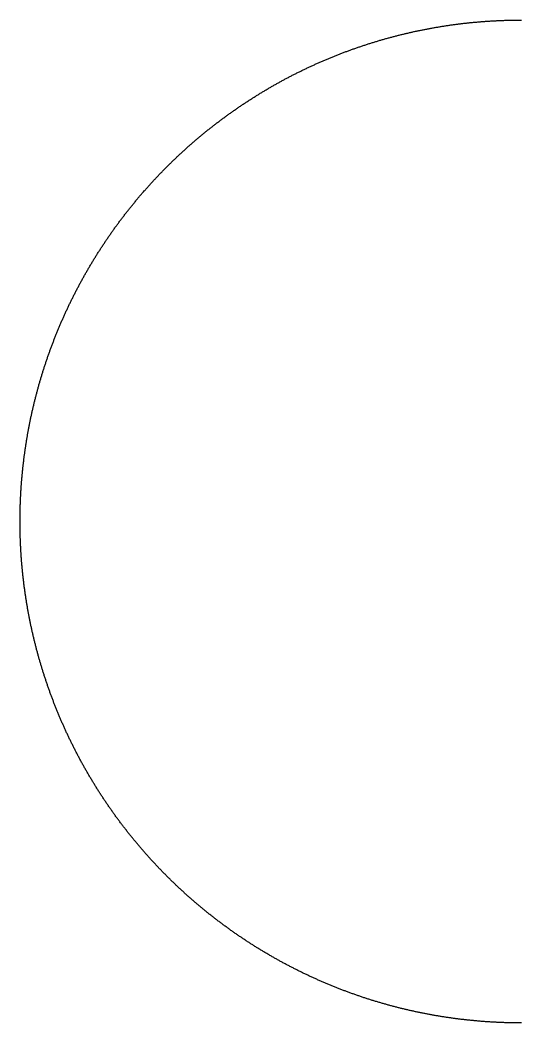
# Model space of a CAD drawing. Header units: metres. Extents: x -238 to 238, y -238 to 238.
# Drawn here: x -237.6 to -0.1, y -237.6 to 237.5 of the extents above; entities that cross this region are included whole.
import ezdxf

# ---------------------------------------------------------------- set-up
doc = ezdxf.new("R2010")
doc.units = ezdxf.units.M

msp = doc.modelspace()

# ---------------------------------------------------------------- linework, layer by layer
msp.add_lwpolyline([(0.14, -237.59), (-0.27, -237.59), (-0.69, -237.59), (-1.1, -237.59), (-1.52, -237.59), (-1.93, -237.58), (-2.35, -237.58), (-2.76, -237.58), (-3.18, -237.57), (-3.59, -237.56), (-4.01, -237.56), (-4.42, -237.55), (-4.84, -237.54), (-5.25, -237.53), (-5.67, -237.52), (-6.08, -237.51), (-6.5, -237.5), (-6.91, -237.49), (-7.33, -237.48), (-7.74, -237.47), (-8.16, -237.45), (-8.57, -237.44), (-8.98, -237.42), (-9.4, -237.41), (-9.81, -237.39), (-10.23, -237.37), (-10.64, -237.35), (-11.06, -237.33), (-11.47, -237.32), (-11.89, -237.29), (-12.3, -237.27), (-12.71, -237.25), (-13.13, -237.23), (-13.54, -237.21), (-13.96, -237.18), (-14.37, -237.16), (-14.79, -237.13), (-15.2, -237.11), (-15.61, -237.08), (-16.03, -237.05), (-16.44, -237.02), (-16.86, -236.99), (-17.27, -236.96), (-17.68, -236.93), (-18.1, -236.9), (-18.51, -236.87), (-18.92, -236.84), (-19.34, -236.81), (-19.75, -236.77), (-20.16, -236.74), (-20.58, -236.7), (-20.99, -236.66), (-21.4, -236.63), (-21.82, -236.59), (-22.23, -236.55), (-22.64, -236.51), (-23.06, -236.47), (-23.47, -236.43), (-23.88, -236.39), (-24.3, -236.35), (-24.71, -236.31), (-25.12, -236.26), (-25.53, -236.22), (-25.95, -236.17), (-26.36, -236.13), (-26.77, -236.08), (-27.18, -236.03), (-27.59, -235.99), (-28.01, -235.94), (-28.42, -235.89), (-28.83, -235.84), (-29.24, -235.79), (-29.65, -235.74), (-30.07, -235.68), (-30.48, -235.63), (-30.89, -235.58), (-31.3, -235.52), (-31.71, -235.47), (-32.12, -235.41), (-32.53, -235.36), (-32.94, -235.3), (-33.35, -235.24), (-33.77, -235.18), (-34.18, -235.12), (-34.59, -235.06), (-35, -235), (-35.41, -234.94), (-35.82, -234.88), (-36.23, -234.82), (-36.64, -234.75), (-37.05, -234.69), (-37.46, -234.62), (-37.87, -234.56), (-38.28, -234.49), (-38.69, -234.43), (-39.09, -234.36), (-39.5, -234.29), (-39.91, -234.22), (-40.32, -234.15), (-40.73, -234.08), (-41.14, -234.01), (-41.55, -233.94), (-41.96, -233.86), (-42.36, -233.79), (-42.77, -233.71), (-43.18, -233.64), (-43.59, -233.56), (-44, -233.49), (-44.4, -233.41), (-44.81, -233.33), (-45.22, -233.25), (-45.63, -233.17), (-46.03, -233.09), (-46.44, -233.01), (-46.85, -232.93), (-47.25, -232.85), (-47.66, -232.77), (-48.07, -232.68), (-48.47, -232.6), (-48.88, -232.52), (-49.29, -232.43), (-49.69, -232.34), (-50.1, -232.26), (-50.5, -232.17), (-50.91, -232.08), (-51.31, -231.99), (-51.72, -231.9), (-52.12, -231.81), (-52.53, -231.72), (-52.93, -231.63), (-53.34, -231.53), (-53.74, -231.44), (-54.14, -231.35), (-54.55, -231.25), (-54.95, -231.16), (-55.36, -231.06), (-55.76, -230.96), (-56.16, -230.87), (-56.57, -230.77), (-56.97, -230.67), (-57.37, -230.57), (-57.77, -230.47), (-58.18, -230.37), (-58.58, -230.26), (-58.98, -230.16), (-59.38, -230.06), (-59.78, -229.95), (-60.18, -229.85), (-60.59, -229.74), (-60.99, -229.64), (-61.39, -229.53), (-61.79, -229.42), (-62.19, -229.32), (-62.59, -229.21), (-62.99, -229.1), (-63.39, -228.99), (-63.79, -228.88), (-64.19, -228.76), (-64.59, -228.65), (-64.99, -228.54), (-65.39, -228.43), (-65.79, -228.31), (-66.18, -228.2), (-66.58, -228.08), (-66.98, -227.96), (-67.38, -227.85), (-67.78, -227.73), (-68.17, -227.61), (-68.57, -227.49), (-68.97, -227.37), (-69.37, -227.25), (-69.76, -227.13), (-70.16, -227.01), (-70.55, -226.88), (-70.95, -226.76), (-71.35, -226.64), (-71.74, -226.51), (-72.14, -226.39), (-72.53, -226.26), (-72.93, -226.13), (-73.32, -226), (-73.72, -225.88), (-74.11, -225.75), (-74.51, -225.62), (-74.9, -225.49), (-75.29, -225.36), (-75.69, -225.22), (-76.08, -225.09), (-76.47, -224.96), (-76.87, -224.82), (-77.26, -224.69), (-77.65, -224.55), (-78.04, -224.42), (-78.43, -224.28), (-78.83, -224.15), (-79.22, -224.01), (-79.61, -223.87), (-80, -223.73), (-80.39, -223.59), (-80.78, -223.45), (-81.17, -223.31), (-81.56, -223.17), (-81.95, -223.02), (-82.34, -222.88), (-82.73, -222.74), (-83.12, -222.59), (-83.5, -222.45), (-83.89, -222.3), (-84.28, -222.15), (-84.67, -222), (-85.06, -221.86), (-85.44, -221.71), (-85.83, -221.56), (-86.22, -221.41), (-86.6, -221.26), (-86.99, -221.11), (-87.38, -220.95), (-87.76, -220.8), (-88.15, -220.65), (-88.53, -220.49), (-88.92, -220.34), (-89.3, -220.18), (-89.69, -220.03), (-90.07, -219.87), (-90.45, -219.71), (-90.84, -219.55), (-91.22, -219.4), (-91.6, -219.24), (-91.99, -219.08), (-92.37, -218.91), (-92.75, -218.75), (-93.13, -218.59), (-93.51, -218.43), (-93.9, -218.26), (-94.28, -218.1), (-94.66, -217.93), (-95.04, -217.77), (-95.42, -217.6), (-95.8, -217.44), (-96.18, -217.27), (-96.56, -217.1), (-96.94, -216.93), (-97.31, -216.76), (-97.69, -216.59), (-98.07, -216.42), (-98.45, -216.25), (-98.83, -216.08), (-99.2, -215.9), (-99.58, -215.73), (-99.96, -215.56), (-100.33, -215.38), (-100.71, -215.21), (-101.08, -215.03), (-101.46, -214.85), (-101.83, -214.68), (-102.21, -214.5), (-102.58, -214.32), (-102.96, -214.14), (-103.33, -213.96), (-103.7, -213.78), (-104.08, -213.6), (-104.45, -213.42), (-104.82, -213.23), (-105.2, -213.05), (-105.57, -212.87), (-105.94, -212.68), (-106.31, -212.5), (-106.68, -212.31), (-107.05, -212.12), (-107.42, -211.94), (-107.79, -211.75), (-108.16, -211.56), (-108.53, -211.37), (-108.9, -211.18), (-109.27, -210.99), (-109.64, -210.8), (-110, -210.61), (-110.37, -210.42), (-110.74, -210.22), (-111.11, -210.03), (-111.47, -209.83), (-111.84, -209.64), (-112.2, -209.44), (-112.57, -209.25), (-112.94, -209.05), (-113.3, -208.85), (-113.67, -208.66), (-114.03, -208.46), (-114.39, -208.26), (-114.76, -208.06), (-115.12, -207.86), (-115.48, -207.66), (-115.85, -207.45), (-116.21, -207.25), (-116.57, -207.05), (-116.93, -206.84), (-117.29, -206.64), (-117.65, -206.43), (-118.01, -206.23), (-118.37, -206.02), (-118.73, -205.82), (-119.09, -205.61), (-119.45, -205.4), (-119.81, -205.19), (-120.17, -204.98), (-120.52, -204.77), (-120.88, -204.56), (-121.24, -204.35), (-121.6, -204.14), (-121.95, -203.93), (-122.31, -203.71), (-122.66, -203.5), (-123.02, -203.28), (-123.37, -203.07), (-123.73, -202.85), (-124.08, -202.64), (-124.43, -202.42), (-124.79, -202.2), (-125.14, -201.98), (-125.49, -201.77), (-125.85, -201.55), (-126.2, -201.33), (-126.55, -201.11), (-126.9, -200.88), (-127.25, -200.66), (-127.6, -200.44), (-127.95, -200.22), (-128.3, -199.99), (-128.65, -199.77), (-129, -199.54), (-129.35, -199.32), (-129.69, -199.09), (-130.04, -198.87), (-130.39, -198.64), (-130.73, -198.41), (-131.08, -198.18), (-131.43, -197.95), (-131.77, -197.72), (-132.12, -197.49), (-132.46, -197.26), (-132.81, -197.03), (-133.15, -196.8), (-133.49, -196.57), (-133.84, -196.33), (-134.18, -196.1), (-134.52, -195.86), (-134.86, -195.63), (-135.2, -195.39), (-135.55, -195.16), (-135.89, -194.92), (-136.23, -194.68), (-136.57, -194.44), (-136.91, -194.21), (-137.24, -193.97), (-137.58, -193.73), (-137.92, -193.49), (-138.26, -193.24), (-138.6, -193), (-138.93, -192.76), (-139.27, -192.52), (-139.61, -192.27), (-139.94, -192.03), (-140.28, -191.79), (-140.61, -191.54), (-140.94, -191.29), (-141.28, -191.05), (-141.61, -190.8), (-141.95, -190.55), (-142.28, -190.31), (-142.61, -190.06), (-142.94, -189.81), (-143.27, -189.56), (-143.6, -189.31), (-143.93, -189.06), (-144.26, -188.81), (-144.59, -188.55), (-144.92, -188.3), (-145.25, -188.05), (-145.58, -187.79), (-145.91, -187.54), (-146.23, -187.28), (-146.56, -187.03), (-146.89, -186.77), (-147.21, -186.52), (-147.54, -186.26), (-147.86, -186), (-148.19, -185.74), (-148.51, -185.48), (-148.84, -185.22), (-149.16, -184.96), (-149.48, -184.7), (-149.8, -184.44), (-150.13, -184.18), (-150.45, -183.92), (-150.77, -183.65), (-151.09, -183.39), (-151.41, -183.13), (-151.73, -182.86), (-152.05, -182.6), (-152.37, -182.33), (-152.68, -182.06), (-153, -181.8), (-153.32, -181.53), (-153.64, -181.26), (-153.95, -180.99), (-154.27, -180.73), (-154.58, -180.46), (-154.9, -180.19), (-155.21, -179.91), (-155.53, -179.64), (-155.84, -179.37), (-156.15, -179.1), (-156.47, -178.83), (-156.78, -178.55), (-157.09, -178.28), (-157.4, -178), (-157.71, -177.73), (-158.02, -177.45), (-158.33, -177.18), (-158.64, -176.9), (-158.95, -176.62), (-159.26, -176.35), (-159.56, -176.07), (-159.87, -175.79), (-160.18, -175.51), (-160.48, -175.23), (-160.79, -174.95), (-161.1, -174.67), (-161.4, -174.39), (-161.7, -174.1), (-162.01, -173.82), (-162.31, -173.54), (-162.61, -173.26), (-162.92, -172.97), (-163.22, -172.69), (-163.52, -172.4), (-163.82, -172.12), (-164.12, -171.83), (-164.42, -171.54), (-164.72, -171.26), (-165.02, -170.97), (-165.32, -170.68), (-165.61, -170.39), (-165.91, -170.1), (-166.21, -169.81), (-166.51, -169.52), (-166.8, -169.23), (-167.1, -168.94), (-167.39, -168.65), (-167.69, -168.35), (-167.98, -168.06), (-168.27, -167.77), (-168.56, -167.47), (-168.86, -167.18), (-169.15, -166.88), (-169.44, -166.59), (-169.73, -166.29), (-170.02, -166), (-170.31, -165.7), (-170.6, -165.4), (-170.89, -165.1), (-171.18, -164.8), (-171.46, -164.51), (-171.75, -164.21), (-172.04, -163.91), (-172.32, -163.61), (-172.61, -163.3), (-172.89, -163), (-173.18, -162.7), (-173.46, -162.4), (-173.74, -162.09), (-174.03, -161.79), (-174.31, -161.49), (-174.59, -161.18), (-174.87, -160.88), (-175.15, -160.57), (-175.43, -160.27), (-175.71, -159.96), (-175.99, -159.65), (-176.27, -159.34), (-176.55, -159.04), (-176.83, -158.73), (-177.1, -158.42), (-177.38, -158.11), (-177.66, -157.8), (-177.93, -157.49), (-178.21, -157.18), (-178.48, -156.87), (-178.75, -156.56), (-179.03, -156.24), (-179.3, -155.93), (-179.57, -155.62), (-179.84, -155.3), (-180.11, -154.99), (-180.38, -154.67), (-180.65, -154.36), (-180.92, -154.04), (-181.19, -153.73), (-181.46, -153.41), (-181.73, -153.09), (-181.99, -152.78), (-182.26, -152.46), (-182.53, -152.14), (-182.79, -151.82), (-183.06, -151.5), (-183.32, -151.18), (-183.59, -150.86), (-183.85, -150.54), (-184.11, -150.22), (-184.37, -149.9), (-184.63, -149.58), (-184.9, -149.25), (-185.16, -148.93), (-185.42, -148.61), (-185.67, -148.28), (-185.93, -147.96), (-186.19, -147.63), (-186.45, -147.31), (-186.71, -146.98), (-186.96, -146.66), (-187.22, -146.33), (-187.47, -146), (-187.73, -145.68), (-187.98, -145.35), (-188.24, -145.02), (-188.49, -144.69), (-188.74, -144.36), (-188.99, -144.03), (-189.24, -143.7), (-189.49, -143.37), (-189.74, -143.04), (-189.99, -142.71), (-190.24, -142.38), (-190.49, -142.04), (-190.74, -141.71), (-190.99, -141.38), (-191.23, -141.04), (-191.48, -140.71), (-191.72, -140.38), (-191.97, -140.04), (-192.21, -139.71), (-192.46, -139.37), (-192.7, -139.03), (-192.94, -138.7), (-193.18, -138.36), (-193.43, -138.02), (-193.67, -137.68), (-193.91, -137.35), (-194.15, -137.01), (-194.39, -136.67), (-194.62, -136.33), (-194.86, -135.99), (-195.1, -135.65), (-195.34, -135.31), (-195.57, -134.97), (-195.81, -134.62), (-196.04, -134.28), (-196.28, -133.94), (-196.51, -133.6), (-196.74, -133.25), (-196.97, -132.91), (-197.21, -132.57), (-197.44, -132.22), (-197.67, -131.88), (-197.9, -131.53), (-198.13, -131.19), (-198.36, -130.84), (-198.58, -130.49), (-198.81, -130.15), (-199.04, -129.8), (-199.27, -129.45), (-199.49, -129.1), (-199.72, -128.76), (-199.94, -128.41), (-200.17, -128.06), (-200.39, -127.71), (-200.61, -127.36), (-200.83, -127.01), (-201.05, -126.66), (-201.28, -126.31), (-201.5, -125.95), (-201.72, -125.6), (-201.93, -125.25), (-202.15, -124.9), (-202.37, -124.54), (-202.59, -124.19), (-202.8, -123.84), (-203.02, -123.48), (-203.24, -123.13), (-203.45, -122.77), (-203.66, -122.42), (-203.88, -122.06), (-204.09, -121.7), (-204.3, -121.35), (-204.51, -120.99), (-204.73, -120.63), (-204.94, -120.28), (-205.15, -119.92), (-205.36, -119.56), (-205.56, -119.2), (-205.77, -118.84), (-205.98, -118.48), (-206.19, -118.12), (-206.39, -117.76), (-206.6, -117.4), (-206.8, -117.04), (-207.01, -116.68), (-207.21, -116.32), (-207.41, -115.96), (-207.61, -115.59), (-207.82, -115.23), (-208.02, -114.87), (-208.22, -114.51), (-208.42, -114.14), (-208.62, -113.78), (-208.81, -113.41), (-209.01, -113.05), (-209.21, -112.68), (-209.4, -112.32), (-209.6, -111.95), (-209.8, -111.59), (-209.99, -111.22), (-210.18, -110.85), (-210.38, -110.49), (-210.57, -110.12), (-210.76, -109.75), (-210.95, -109.38), (-211.14, -109.01), (-211.33, -108.65), (-211.52, -108.28), (-211.71, -107.91), (-211.9, -107.54), (-212.09, -107.17), (-212.28, -106.8), (-212.46, -106.43), (-212.65, -106.06), (-212.83, -105.68), (-213.02, -105.31), (-213.2, -104.94), (-213.38, -104.57), (-213.56, -104.2), (-213.75, -103.82), (-213.93, -103.45), (-214.11, -103.08), (-214.29, -102.7), (-214.47, -102.33), (-214.64, -101.95), (-214.82, -101.58), (-215, -101.2), (-215.18, -100.83), (-215.35, -100.45), (-215.53, -100.07), (-215.7, -99.7), (-215.88, -99.32), (-216.05, -98.94), (-216.22, -98.57), (-216.39, -98.19), (-216.56, -97.81), (-216.73, -97.43), (-216.9, -97.05), (-217.07, -96.68), (-217.24, -96.3), (-217.41, -95.92), (-217.58, -95.54), (-217.74, -95.16), (-217.91, -94.78), (-218.07, -94.4), (-218.24, -94.02), (-218.4, -93.64), (-218.57, -93.25), (-218.73, -92.87), (-218.89, -92.49), (-219.05, -92.11), (-219.21, -91.73), (-219.37, -91.34), (-219.53, -90.96), (-219.69, -90.58), (-219.85, -90.19), (-220, -89.81), (-220.16, -89.42), (-220.32, -89.04), (-220.47, -88.65), (-220.63, -88.27), (-220.78, -87.88), (-220.93, -87.5), (-221.09, -87.11), (-221.24, -86.73), (-221.39, -86.34), (-221.54, -85.95), (-221.69, -85.57), (-221.84, -85.18), (-221.99, -84.79), (-222.13, -84.4), (-222.28, -84.02), (-222.43, -83.63), (-222.57, -83.24), (-222.72, -82.85), (-222.86, -82.46), (-223.01, -82.07), (-223.15, -81.68), (-223.29, -81.29), (-223.43, -80.9), (-223.57, -80.51), (-223.72, -80.12), (-223.85, -79.73), (-223.99, -79.34), (-224.13, -78.95), (-224.27, -78.56), (-224.41, -78.17), (-224.54, -77.78), (-224.68, -77.38), (-224.81, -76.99), (-224.95, -76.6), (-225.08, -76.21), (-225.21, -75.81), (-225.35, -75.42), (-225.48, -75.03), (-225.61, -74.63), (-225.74, -74.24), (-225.87, -73.84), (-226, -73.45), (-226.12, -73.05), (-226.25, -72.66), (-226.38, -72.26), (-226.5, -71.87), (-226.63, -71.47), (-226.75, -71.08), (-226.88, -70.68), (-227, -70.29), (-227.12, -69.89), (-227.24, -69.49), (-227.36, -69.1), (-227.48, -68.7), (-227.6, -68.3), (-227.72, -67.9), (-227.84, -67.51), (-227.96, -67.11), (-228.08, -66.71), (-228.19, -66.31), (-228.31, -65.91), (-228.42, -65.52), (-228.54, -65.12), (-228.65, -64.72), (-228.76, -64.32), (-228.87, -63.92), (-228.99, -63.52), (-229.1, -63.12), (-229.21, -62.72), (-229.32, -62.32), (-229.42, -61.92), (-229.53, -61.52), (-229.64, -61.12), (-229.75, -60.72), (-229.85, -60.31), (-229.96, -59.91), (-230.06, -59.51), (-230.16, -59.11), (-230.27, -58.71), (-230.37, -58.31), (-230.47, -57.9), (-230.57, -57.5), (-230.67, -57.1), (-230.77, -56.7), (-230.87, -56.29), (-230.97, -55.89), (-231.06, -55.49), (-231.16, -55.08), (-231.26, -54.68), (-231.35, -54.28), (-231.45, -53.87), (-231.54, -53.47), (-231.63, -53.06), (-231.73, -52.66), (-231.82, -52.25), (-231.91, -51.85), (-232, -51.44), (-232.09, -51.04), (-232.18, -50.63), (-232.27, -50.23), (-232.35, -49.82), (-232.44, -49.42), (-232.53, -49.01), (-232.61, -48.61), (-232.7, -48.2), (-232.78, -47.79), (-232.86, -47.39), (-232.94, -46.98), (-233.03, -46.57), (-233.11, -46.17), (-233.19, -45.76), (-233.27, -45.35), (-233.35, -44.94), (-233.42, -44.54), (-233.5, -44.13), (-233.58, -43.72), (-233.65, -43.31), (-233.73, -42.91), (-233.8, -42.5), (-233.88, -42.09), (-233.95, -41.68), (-234.02, -41.27), (-234.1, -40.86), (-234.17, -40.46), (-234.24, -40.05), (-234.31, -39.64), (-234.38, -39.23), (-234.44, -38.82), (-234.51, -38.41), (-234.58, -38), (-234.64, -37.59), (-234.71, -37.18), (-234.77, -36.77), (-234.84, -36.36), (-234.9, -35.95), (-234.96, -35.54), (-235.02, -35.13), (-235.09, -34.72), (-235.15, -34.31), (-235.21, -33.9), (-235.26, -33.49), (-235.32, -33.08), (-235.38, -32.67), (-235.44, -32.26), (-235.49, -31.84), (-235.55, -31.43), (-235.6, -31.02), (-235.66, -30.61), (-235.71, -30.2), (-235.76, -29.79), (-235.81, -29.38), (-235.86, -28.96), (-235.91, -28.55), (-235.96, -28.14), (-236.01, -27.73), (-236.06, -27.32), (-236.11, -26.9), (-236.16, -26.49), (-236.2, -26.08), (-236.25, -25.67), (-236.29, -25.26), (-236.33, -24.84), (-236.38, -24.43), (-236.42, -24.02), (-236.46, -23.6), (-236.5, -23.19), (-236.54, -22.78), (-236.58, -22.37), (-236.62, -21.95), (-236.66, -21.54), (-236.7, -21.13), (-236.73, -20.71), (-236.77, -20.3), (-236.8, -19.89), (-236.84, -19.47), (-236.87, -19.06), (-236.9, -18.65), (-236.94, -18.23), (-236.97, -17.82), (-237, -17.4), (-237.03, -16.99), (-237.06, -16.58), (-237.09, -16.16), (-237.11, -15.75), (-237.14, -15.34), (-237.17, -14.92), (-237.19, -14.51), (-237.22, -14.09), (-237.24, -13.68), (-237.27, -13.26), (-237.29, -12.85), (-237.31, -12.44), (-237.33, -12.02), (-237.35, -11.61), (-237.37, -11.19), (-237.39, -10.78), (-237.41, -10.36), (-237.43, -9.95), (-237.45, -9.53), (-237.46, -9.12), (-237.48, -8.71), (-237.49, -8.29), (-237.51, -7.88), (-237.52, -7.46), (-237.53, -7.05), (-237.54, -6.63), (-237.56, -6.22), (-237.57, -5.8), (-237.58, -5.39), (-237.59, -4.97), (-237.59, -4.56), (-237.6, -4.14), (-237.61, -3.73), (-237.61, -3.31), (-237.62, -2.9), (-237.62, -2.48), (-237.63, -2.07), (-237.63, -1.65), (-237.63, -1.24), (-237.64, -0.83), (-237.64, -0.41), (-237.64, 0), (-237.64, 0.42), (-237.64, 0.83), (-237.63, 1.25), (-237.63, 1.66), (-237.63, 2.08), (-237.62, 2.49), (-237.62, 2.91), (-237.61, 3.32), (-237.61, 3.74), (-237.6, 4.15), (-237.59, 4.57), (-237.59, 4.98), (-237.58, 5.4), (-237.57, 5.81), (-237.56, 6.23), (-237.54, 6.64), (-237.53, 7.06), (-237.52, 7.47), (-237.51, 7.89), (-237.49, 8.3), (-237.48, 8.72), (-237.46, 9.13), (-237.45, 9.54), (-237.43, 9.96), (-237.41, 10.37), (-237.39, 10.79), (-237.37, 11.2), (-237.35, 11.62), (-237.33, 12.03), (-237.31, 12.45), (-237.29, 12.86), (-237.27, 13.27), (-237.24, 13.69), (-237.22, 14.1), (-237.19, 14.52), (-237.17, 14.93), (-237.14, 15.34), (-237.11, 15.76), (-237.09, 16.17), (-237.06, 16.59), (-237.03, 17), (-237, 17.41), (-236.97, 17.83), (-236.94, 18.24), (-236.9, 18.66), (-236.87, 19.07), (-236.84, 19.48), (-236.8, 19.9), (-236.77, 20.31), (-236.73, 20.72), (-236.7, 21.14), (-236.66, 21.55), (-236.62, 21.96), (-236.58, 22.37), (-236.54, 22.79), (-236.5, 23.2), (-236.46, 23.61), (-236.42, 24.03), (-236.38, 24.44), (-236.33, 24.85), (-236.29, 25.26), (-236.25, 25.68), (-236.2, 26.09), (-236.15, 26.5), (-236.11, 26.91), (-236.06, 27.33), (-236.01, 27.74), (-235.96, 28.15), (-235.91, 28.56), (-235.86, 28.97), (-235.81, 29.39), (-235.76, 29.8), (-235.71, 30.21), (-235.66, 30.62), (-235.6, 31.03), (-235.55, 31.44), (-235.49, 31.85), (-235.44, 32.27), (-235.38, 32.68), (-235.32, 33.09), (-235.26, 33.5), (-235.2, 33.91), (-235.14, 34.32), (-235.08, 34.73), (-235.02, 35.14), (-234.96, 35.55), (-234.9, 35.96), (-234.84, 36.37), (-234.77, 36.78), (-234.71, 37.19), (-234.64, 37.6), (-234.58, 38.01), (-234.51, 38.42), (-234.44, 38.83), (-234.37, 39.24), (-234.3, 39.65), (-234.23, 40.06), (-234.16, 40.46), (-234.09, 40.87), (-234.02, 41.28), (-233.95, 41.69), (-233.88, 42.1), (-233.8, 42.51), (-233.73, 42.92), (-233.65, 43.32), (-233.58, 43.73), (-233.5, 44.14), (-233.42, 44.55), (-233.34, 44.95), (-233.26, 45.36), (-233.19, 45.77), (-233.11, 46.18), (-233.02, 46.58), (-232.94, 46.99), (-232.86, 47.4), (-232.78, 47.8), (-232.69, 48.21), (-232.61, 48.61), (-232.52, 49.02), (-232.44, 49.43), (-232.35, 49.83), (-232.26, 50.24), (-232.17, 50.64), (-232.09, 51.05), (-232, 51.45), (-231.91, 51.86), (-231.82, 52.26), (-231.72, 52.67), (-231.63, 53.07), (-231.54, 53.48), (-231.44, 53.88), (-231.35, 54.28), (-231.25, 54.69), (-231.16, 55.09), (-231.06, 55.5), (-230.96, 55.9), (-230.87, 56.3), (-230.77, 56.7), (-230.67, 57.11), (-230.57, 57.51), (-230.47, 57.91), (-230.37, 58.31), (-230.26, 58.72), (-230.16, 59.12), (-230.06, 59.52), (-229.95, 59.92), (-229.85, 60.32), (-229.74, 60.72), (-229.64, 61.13), (-229.53, 61.53), (-229.42, 61.93), (-229.31, 62.33), (-229.2, 62.73), (-229.09, 63.13), (-228.98, 63.53), (-228.87, 63.93), (-228.76, 64.33), (-228.65, 64.73), (-228.53, 65.13), (-228.42, 65.52), (-228.3, 65.92), (-228.19, 66.32), (-228.07, 66.72), (-227.96, 67.12), (-227.84, 67.52), (-227.72, 67.91), (-227.6, 68.31), (-227.48, 68.71), (-227.36, 69.1), (-227.24, 69.5), (-227.12, 69.9), (-226.99, 70.29), (-226.87, 70.69), (-226.75, 71.09), (-226.62, 71.48), (-226.5, 71.88), (-226.37, 72.27), (-226.25, 72.67), (-226.12, 73.06), (-225.99, 73.46), (-225.86, 73.85), (-225.73, 74.25), (-225.6, 74.64), (-225.47, 75.03), (-225.34, 75.43), (-225.21, 75.82), (-225.08, 76.21), (-224.94, 76.61), (-224.81, 77), (-224.67, 77.39), (-224.54, 77.78), (-224.4, 78.18), (-224.26, 78.57), (-224.13, 78.96), (-223.99, 79.35), (-223.85, 79.74), (-223.71, 80.13), (-223.57, 80.52), (-223.43, 80.91), (-223.29, 81.3), (-223.14, 81.69), (-223, 82.08), (-222.86, 82.47), (-222.71, 82.86), (-222.57, 83.25), (-222.42, 83.64), (-222.28, 84.02), (-222.13, 84.41), (-221.98, 84.8), (-221.83, 85.19), (-221.68, 85.57), (-221.53, 85.96), (-221.38, 86.35), (-221.23, 86.73), (-221.08, 87.12), (-220.93, 87.51), (-220.77, 87.89), (-220.62, 88.28), (-220.47, 88.66), (-220.31, 89.05), (-220.15, 89.43), (-220, 89.82), (-219.84, 90.2), (-219.68, 90.58), (-219.52, 90.97), (-219.36, 91.35), (-219.2, 91.73), (-219.04, 92.12), (-218.88, 92.5), (-218.72, 92.88), (-218.56, 93.26), (-218.39, 93.64), (-218.23, 94.02), (-218.07, 94.4), (-217.9, 94.78), (-217.74, 95.17), (-217.57, 95.55), (-217.4, 95.92), (-217.23, 96.3), (-217.06, 96.68), (-216.9, 97.06), (-216.73, 97.44), (-216.56, 97.82), (-216.38, 98.2), (-216.21, 98.57), (-216.04, 98.95), (-215.87, 99.33), (-215.69, 99.71), (-215.52, 100.08), (-215.34, 100.46), (-215.17, 100.83), (-214.99, 101.21), (-214.81, 101.58), (-214.64, 101.96), (-214.46, 102.33), (-214.28, 102.71), (-214.1, 103.08), (-213.92, 103.46), (-213.74, 103.83), (-213.56, 104.2), (-213.37, 104.57), (-213.19, 104.95), (-213.01, 105.32), (-212.82, 105.69), (-212.64, 106.06), (-212.45, 106.43), (-212.27, 106.8), (-212.08, 107.17), (-211.89, 107.54), (-211.7, 107.91), (-211.51, 108.28), (-211.32, 108.65), (-211.13, 109.02), (-210.94, 109.39), (-210.75, 109.76), (-210.56, 110.13), (-210.37, 110.49), (-210.17, 110.86), (-209.98, 111.23), (-209.79, 111.59), (-209.59, 111.96), (-209.39, 112.32), (-209.2, 112.69), (-209, 113.05), (-208.8, 113.42), (-208.6, 113.78), (-208.4, 114.15), (-208.21, 114.51), (-208, 114.87), (-207.8, 115.24), (-207.6, 115.6), (-207.4, 115.96), (-207.2, 116.32), (-206.99, 116.69), (-206.79, 117.05), (-206.58, 117.41), (-206.38, 117.77), (-206.17, 118.13), (-205.97, 118.49), (-205.76, 118.85), (-205.55, 119.21), (-205.34, 119.57), (-205.13, 119.92), (-204.92, 120.28), (-204.71, 120.64), (-204.5, 121), (-204.29, 121.35), (-204.08, 121.71), (-203.87, 122.07), (-203.65, 122.42), (-203.44, 122.78), (-203.22, 123.13), (-203.01, 123.49), (-202.79, 123.84), (-202.57, 124.19), (-202.36, 124.55), (-202.14, 124.9), (-201.92, 125.25), (-201.7, 125.61), (-201.48, 125.96), (-201.26, 126.31), (-201.04, 126.66), (-200.82, 127.01), (-200.6, 127.36), (-200.37, 127.71), (-200.15, 128.06), (-199.93, 128.41), (-199.7, 128.76), (-199.48, 129.11), (-199.25, 129.46), (-199.03, 129.8), (-198.8, 130.15), (-198.57, 130.5), (-198.34, 130.84), (-198.11, 131.19), (-197.88, 131.54), (-197.65, 131.88), (-197.42, 132.23), (-197.19, 132.57), (-196.96, 132.91), (-196.73, 133.26), (-196.49, 133.6), (-196.26, 133.94), (-196.03, 134.29), (-195.79, 134.63), (-195.56, 134.97), (-195.32, 135.31), (-195.08, 135.65), (-194.85, 135.99), (-194.61, 136.33), (-194.37, 136.67), (-194.13, 137.01), (-193.89, 137.35), (-193.65, 137.69), (-193.41, 138.03), (-193.17, 138.36), (-192.93, 138.7), (-192.68, 139.04), (-192.44, 139.37), (-192.2, 139.71), (-191.95, 140.04), (-191.71, 140.38), (-191.46, 140.71), (-191.22, 141.05), (-190.97, 141.38), (-190.72, 141.71), (-190.47, 142.05), (-190.23, 142.38), (-189.98, 142.71), (-189.73, 143.04), (-189.48, 143.37), (-189.23, 143.7), (-188.98, 144.03), (-188.72, 144.36), (-188.47, 144.69), (-188.22, 145.02), (-187.96, 145.35), (-187.71, 145.68), (-187.46, 146), (-187.2, 146.33), (-186.94, 146.66), (-186.69, 146.98), (-186.43, 147.31), (-186.17, 147.64), (-185.92, 147.96), (-185.66, 148.28), (-185.4, 148.61), (-185.14, 148.93), (-184.88, 149.25), (-184.62, 149.58), (-184.35, 149.9), (-184.09, 150.22), (-183.83, 150.54), (-183.57, 150.86), (-183.3, 151.18), (-183.04, 151.5), (-182.77, 151.82), (-182.51, 152.14), (-182.24, 152.46), (-181.98, 152.78), (-181.71, 153.09), (-181.44, 153.41), (-181.17, 153.73), (-180.9, 154.04), (-180.63, 154.36), (-180.36, 154.67), (-180.09, 154.99), (-179.82, 155.3), (-179.55, 155.62), (-179.28, 155.93), (-179.01, 156.24), (-178.73, 156.56), (-178.46, 156.87), (-178.19, 157.18), (-177.91, 157.49), (-177.64, 157.8), (-177.36, 158.11), (-177.08, 158.42), (-176.81, 158.73), (-176.53, 159.04), (-176.25, 159.34), (-175.97, 159.65), (-175.69, 159.96), (-175.41, 160.26), (-175.13, 160.57), (-174.85, 160.88), (-174.57, 161.18), (-174.29, 161.49), (-174.01, 161.79), (-173.72, 162.09), (-173.44, 162.4), (-173.16, 162.7), (-172.87, 163), (-172.59, 163.3), (-172.3, 163.6), (-172.02, 163.9), (-171.73, 164.2), (-171.44, 164.5), (-171.15, 164.8), (-170.87, 165.1), (-170.58, 165.4), (-170.29, 165.7), (-170, 165.99), (-169.71, 166.29), (-169.42, 166.59), (-169.13, 166.88), (-168.84, 167.18), (-168.54, 167.47), (-168.25, 167.76), (-167.96, 168.06), (-167.66, 168.35), (-167.37, 168.64), (-167.07, 168.94), (-166.78, 169.23), (-166.48, 169.52), (-166.19, 169.81), (-165.89, 170.1), (-165.59, 170.39), (-165.29, 170.68), (-165, 170.96), (-164.7, 171.25), (-164.4, 171.54), (-164.1, 171.83), (-163.8, 172.11), (-163.5, 172.4), (-163.2, 172.68), (-162.89, 172.97), (-162.59, 173.25), (-162.29, 173.54), (-161.98, 173.82), (-161.68, 174.1), (-161.38, 174.38), (-161.07, 174.66), (-160.77, 174.95), (-160.46, 175.23), (-160.15, 175.51), (-159.85, 175.78), (-159.54, 176.06), (-159.23, 176.34), (-158.92, 176.62), (-158.62, 176.9), (-158.31, 177.17), (-158, 177.45), (-157.69, 177.72), (-157.38, 178), (-157.06, 178.27), (-156.75, 178.55), (-156.44, 178.82), (-156.13, 179.09), (-155.82, 179.37), (-155.5, 179.64), (-155.19, 179.91), (-154.87, 180.18), (-154.56, 180.45), (-154.24, 180.72), (-153.93, 180.99), (-153.61, 181.26), (-153.29, 181.52), (-152.98, 181.79), (-152.66, 182.06), (-152.34, 182.33), (-152.02, 182.59), (-151.7, 182.86), (-151.38, 183.12), (-151.06, 183.38), (-150.74, 183.65), (-150.42, 183.91), (-150.1, 184.17), (-149.78, 184.43), (-149.46, 184.7), (-149.13, 184.96), (-148.81, 185.22), (-148.49, 185.48), (-148.16, 185.73), (-147.84, 185.99), (-147.51, 186.25), (-147.19, 186.51), (-146.86, 186.76), (-146.53, 187.02), (-146.21, 187.28), (-145.88, 187.53), (-145.55, 187.79), (-145.22, 188.04), (-144.9, 188.29), (-144.57, 188.55), (-144.24, 188.8), (-143.91, 189.05), (-143.58, 189.3), (-143.25, 189.55), (-142.91, 189.8), (-142.58, 190.05), (-142.25, 190.3), (-141.92, 190.55), (-141.58, 190.79), (-141.25, 191.04), (-140.92, 191.29), (-140.58, 191.53), (-140.25, 191.78), (-139.91, 192.02), (-139.58, 192.27), (-139.24, 192.51), (-138.91, 192.75), (-138.57, 192.99), (-138.23, 193.24), (-137.89, 193.48), (-137.56, 193.72), (-137.22, 193.96), (-136.88, 194.2), (-136.54, 194.43), (-136.2, 194.67), (-135.86, 194.91), (-135.52, 195.15), (-135.18, 195.38), (-134.84, 195.62), (-134.49, 195.85), (-134.15, 196.09), (-133.81, 196.32), (-133.47, 196.56), (-133.12, 196.79), (-132.78, 197.02), (-132.43, 197.25), (-132.09, 197.48), (-131.74, 197.71), (-131.4, 197.94), (-131.05, 198.17), (-130.71, 198.4), (-130.36, 198.63), (-130.01, 198.85), (-129.66, 199.08), (-129.32, 199.31), (-128.97, 199.53), (-128.62, 199.76), (-128.27, 199.98), (-127.92, 200.21), (-127.57, 200.43), (-127.22, 200.65), (-126.87, 200.87), (-126.52, 201.09), (-126.17, 201.31), (-125.82, 201.53), (-125.46, 201.75), (-125.11, 201.97), (-124.76, 202.19), (-124.41, 202.41), (-124.05, 202.62), (-123.7, 202.84), (-123.34, 203.06), (-122.99, 203.27), (-122.63, 203.49), (-122.28, 203.7), (-121.92, 203.91), (-121.57, 204.12), (-121.21, 204.34), (-120.85, 204.55), (-120.49, 204.76), (-120.14, 204.97), (-119.78, 205.18), (-119.42, 205.39), (-119.06, 205.59), (-118.7, 205.8), (-118.34, 206.01), (-117.98, 206.22), (-117.62, 206.42), (-117.26, 206.63), (-116.9, 206.83), (-116.54, 207.03), (-116.18, 207.24), (-115.81, 207.44), (-115.45, 207.64), (-115.09, 207.84), (-114.73, 208.04), (-114.36, 208.24), (-114, 208.44), (-113.63, 208.64), (-113.27, 208.84), (-112.9, 209.04), (-112.54, 209.23), (-112.17, 209.43), (-111.81, 209.62), (-111.44, 209.82), (-111.07, 210.01), (-110.71, 210.21), (-110.34, 210.4), (-109.97, 210.59), (-109.6, 210.78), (-109.24, 210.97), (-108.87, 211.17), (-108.5, 211.36), (-108.13, 211.54), (-107.76, 211.73), (-107.39, 211.92), (-107.02, 212.11), (-106.65, 212.29), (-106.28, 212.48), (-105.91, 212.66), (-105.54, 212.85), (-105.16, 213.03), (-104.79, 213.22), (-104.42, 213.4), (-104.05, 213.58), (-103.67, 213.76), (-103.3, 213.94), (-102.93, 214.12), (-102.55, 214.3), (-102.18, 214.48), (-101.8, 214.66), (-101.43, 214.84), (-101.05, 215.01), (-100.68, 215.19), (-100.3, 215.36), (-99.92, 215.54), (-99.55, 215.71), (-99.17, 215.89), (-98.79, 216.06), (-98.42, 216.23), (-98.04, 216.4), (-97.66, 216.57), (-97.28, 216.74), (-96.9, 216.91), (-96.52, 217.08), (-96.14, 217.25), (-95.76, 217.42), (-95.38, 217.58), (-95, 217.75), (-94.62, 217.92), (-94.24, 218.08), (-93.86, 218.24), (-93.48, 218.41), (-93.1, 218.57), (-92.72, 218.73), (-92.34, 218.89), (-91.95, 219.06), (-91.57, 219.22), (-91.19, 219.37), (-90.8, 219.53), (-90.42, 219.69), (-90.04, 219.85), (-89.65, 220.01), (-89.27, 220.16), (-88.88, 220.32), (-88.5, 220.47), (-88.11, 220.63), (-87.73, 220.78), (-87.34, 220.93), (-86.96, 221.08), (-86.57, 221.24), (-86.18, 221.39), (-85.8, 221.54), (-85.41, 221.69), (-85.02, 221.83), (-84.63, 221.98), (-84.25, 222.13), (-83.86, 222.28), (-83.47, 222.42), (-83.08, 222.57), (-82.69, 222.71), (-82.3, 222.86), (-81.91, 223), (-81.52, 223.14), (-81.13, 223.28), (-80.74, 223.43), (-80.35, 223.57), (-79.96, 223.71), (-79.57, 223.85), (-79.18, 223.98), (-78.79, 224.12), (-78.4, 224.26), (-78.01, 224.4), (-77.61, 224.53), (-77.22, 224.67), (-76.83, 224.8), (-76.44, 224.93), (-76.04, 225.07), (-75.65, 225.2), (-75.26, 225.33), (-74.86, 225.46), (-74.47, 225.59), (-74.08, 225.72), (-73.68, 225.85), (-73.29, 225.98), (-72.89, 226.11), (-72.5, 226.23), (-72.1, 226.36), (-71.71, 226.49), (-71.31, 226.61), (-70.92, 226.73), (-70.52, 226.86), (-70.12, 226.98), (-69.73, 227.1), (-69.33, 227.22), (-68.93, 227.34), (-68.54, 227.46), (-68.14, 227.58), (-67.74, 227.7), (-67.34, 227.82), (-66.94, 227.94), (-66.55, 228.05), (-66.15, 228.17), (-65.75, 228.28), (-65.35, 228.4), (-64.95, 228.51), (-64.55, 228.63), (-64.15, 228.74), (-63.75, 228.85), (-63.35, 228.96), (-62.95, 229.07), (-62.55, 229.18), (-62.15, 229.29), (-61.75, 229.4), (-61.35, 229.5), (-60.95, 229.61), (-60.55, 229.72), (-60.15, 229.82), (-59.75, 229.93), (-59.35, 230.03), (-58.94, 230.13), (-58.54, 230.24), (-58.14, 230.34), (-57.74, 230.44), (-57.33, 230.54), (-56.93, 230.64), (-56.53, 230.74), (-56.13, 230.84), (-55.72, 230.93), (-55.32, 231.03), (-54.92, 231.13), (-54.51, 231.22), (-54.11, 231.32), (-53.7, 231.41), (-53.3, 231.5), (-52.89, 231.6), (-52.49, 231.69), (-52.09, 231.78), (-51.68, 231.87), (-51.28, 231.96), (-50.87, 232.05), (-50.47, 232.14), (-50.06, 232.22), (-49.65, 232.31), (-49.25, 232.4), (-48.84, 232.48), (-48.44, 232.57), (-48.03, 232.65), (-47.62, 232.74), (-47.22, 232.82), (-46.81, 232.9), (-46.4, 232.98), (-46, 233.06), (-45.59, 233.14), (-45.18, 233.22), (-44.77, 233.3), (-44.37, 233.38), (-43.96, 233.45), (-43.55, 233.53), (-43.14, 233.61), (-42.74, 233.68), (-42.33, 233.76), (-41.92, 233.83), (-41.51, 233.9), (-41.1, 233.97), (-40.69, 234.05), (-40.28, 234.12), (-39.88, 234.19), (-39.47, 234.25), (-39.06, 234.32), (-38.65, 234.39), (-38.24, 234.46), (-37.83, 234.52), (-37.42, 234.59), (-37.01, 234.65), (-36.6, 234.72), (-36.19, 234.78), (-35.78, 234.85), (-35.37, 234.91), (-34.96, 234.97), (-34.55, 235.03), (-34.14, 235.09), (-33.73, 235.15), (-33.32, 235.21), (-32.91, 235.26), (-32.49, 235.32), (-32.08, 235.38), (-31.67, 235.43), (-31.26, 235.49), (-30.85, 235.54), (-30.44, 235.6), (-30.03, 235.65), (-29.62, 235.7), (-29.2, 235.75), (-28.79, 235.8), (-28.38, 235.85), (-27.97, 235.9), (-27.56, 235.95), (-27.14, 236), (-26.73, 236.04), (-26.32, 236.09), (-25.91, 236.14), (-25.49, 236.18), (-25.08, 236.22), (-24.67, 236.27), (-24.26, 236.31), (-23.84, 236.35), (-23.43, 236.39), (-23.02, 236.43), (-22.61, 236.47), (-22.19, 236.51), (-21.78, 236.55), (-21.37, 236.59), (-20.95, 236.62), (-20.54, 236.66), (-20.13, 236.7), (-19.71, 236.73), (-19.3, 236.76), (-18.89, 236.8), (-18.47, 236.83), (-18.06, 236.86), (-17.64, 236.89), (-17.23, 236.92), (-16.82, 236.95), (-16.4, 236.98), (-15.99, 237.01), (-15.58, 237.04), (-15.16, 237.06), (-14.75, 237.09), (-14.33, 237.12), (-13.92, 237.14), (-13.5, 237.16), (-13.09, 237.19), (-12.68, 237.21), (-12.26, 237.23), (-11.85, 237.25), (-11.43, 237.27), (-11.02, 237.29), (-10.6, 237.31), (-10.19, 237.33), (-9.78, 237.35), (-9.36, 237.36), (-8.95, 237.38), (-8.53, 237.39), (-8.12, 237.41), (-7.7, 237.42), (-7.29, 237.43), (-6.87, 237.45), (-6.46, 237.46), (-6.04, 237.47), (-5.63, 237.48), (-5.21, 237.49), (-4.8, 237.5), (-4.38, 237.51), (-3.97, 237.51), (-3.55, 237.52), (-3.14, 237.52), (-2.72, 237.53), (-2.31, 237.53), (-1.9, 237.54), (-1.48, 237.54), (-1.07, 237.54), (-0.65, 237.54), (-0.24, 237.54), (0.18, 237.54)])

doc.saveas('drawing.dxf')
